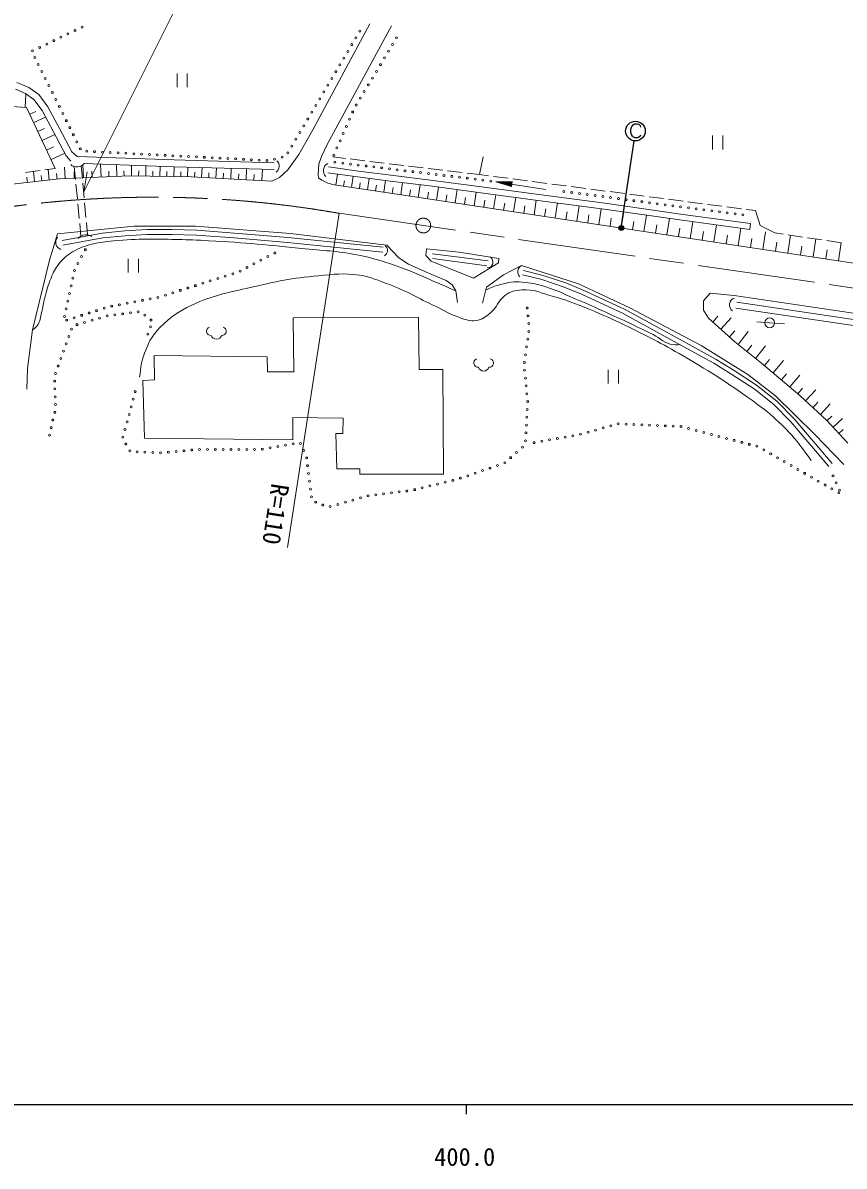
# Model space of a CAD drawing. Units: millimetres, scale not verified. Extents: x 40000 to 680000, y 20000 to 380000.
# Drawn here: x 422788 to 506540, y 198715 to 315233 of the extents above; entities that cross this region are included whole.
import ezdxf
from ezdxf.enums import TextEntityAlignment as Align

# ---------------------------------------------------------------- set-up
doc = ezdxf.new("R2010")
doc.units = ezdxf.units.MM
doc.header["$LTSCALE"] = 1000
doc.header["$PDMODE"] = 32
doc.header["$PDSIZE"] = 500
doc.linetypes.add('CHAIN', pattern=[18.5, 12, -1.5, 3.5, -1.5])
for name, color, linetype, lineweight in [('M-BMK', 2, 'CHAIN', 13), ('M-STR-HTXT', 7, 'Continuous', 13), ('M-STR-STRC', 7, 'Continuous', 25), ('M-TTL-BAND', 7, 'Continuous', 25), ('M-WORK', 1, 'Continuous', 13)]:
    doc.layers.add(name, color=color, linetype=linetype, lineweight=lineweight)
doc.styles.add('ＭＳ ゴシック', font='')
doc.styles.get('ＭＳ ゴシック').set_extended_font_data('MS Gothic')

msp = doc.modelspace()

# ---------------------------------------------------------------- linework, layer by layer
at = {"layer": 'M-BMK'}
msp.add_line((455035, 295825), (537155, 283915), dxfattribs=at)
msp.add_circle((463625, 294579), 750, dxfattribs=at)
msp.add_arc((436107, 187466), 110000, 80.09147, 108.81297, dxfattribs=at)
at = {"layer": 'M-STR-HTXT'}
for p, q in [((429000, 298000), (429358, 300057)), ((455035, 295825), (449766, 261760))]:
    msp.add_line(p, q, dxfattribs=at)
msp.add_lwpolyline([(429000, 298000), (440000, 320000), (467500, 320000)], dxfattribs=at)
at = {"layer": 'M-STR-STRC'}
for p, q in [((484796, 304397), (484848, 304615)), ((484796, 304066), (484796, 304397)), ((484848, 304615), (484902, 304682)), ((484902, 304682), (485016, 304838)), ((485016, 304838), (485171, 304943)), ((485171, 304943), (485450, 304946)), ((485450, 304946), (485612, 304894)), ((485612, 304894), (485722, 304784)), ((485722, 304784), (485781, 304615)), ((483815, 294330), (485114, 303216)), ((484843, 303855), (484796, 304066)), ((484956, 303686), (484843, 303855)), ((485061, 303578), (484956, 303686)), ((485178, 303522), (485061, 303578)), ((485453, 303522), (485178, 303522)), ((485615, 303574), (485453, 303522)), ((485725, 303688), (485615, 303574)), ((485774, 303789), (485725, 303688))]:
    msp.add_line(p, q, dxfattribs=at)
for centre, radius in [((485258, 304206), 1000), ((485258, 304206), 1000), ((483815, 294330), 250), ((483815, 294330), 200), ((483815, 294330), 150), ((483815, 294330), 100), ((483815, 294330), 50), ((483815, 294330), 20)]:
    msp.add_circle(centre, radius, dxfattribs=at)
msp.add_point((483815, 294330), dxfattribs=at)
at = {"layer": 'M-TTL-BAND'}
for p, q in [((40000, 205000), (579000, 205000)), ((468000, 205000), (468000, 204000))]:
    msp.add_line(p, q, dxfattribs=at)
at = {"layer": 'M-WORK'}
for p, q in [((452350, 304315), (458184, 315131)), ((460395, 314943), (453811, 302852)), ((438509, 310077), (438509, 308677)), ((439559, 308677), (439559, 310077)), ((422183, 309162), (423407, 308647)), ((422050, 308459), (423062, 308032)), ((423008, 306623), (423098, 308007)), ((423062, 308032), (423915, 307420)), ((423407, 308647), (424413, 307924)), ((424413, 307924), (425333, 306677)), ((420694, 306772), (423172, 306612)), ((423172, 306612), (426093, 300389)), ((423915, 307420), (424741, 306301)), ((425333, 306677), (426531, 304472)), ((423498, 305917), (424101, 306200)), ((423895, 305073), (425100, 305639)), ((424741, 306301), (425913, 304143)), ((424325, 304157), (424979, 304464)), ((425913, 304143), (427192, 301692)), ((426531, 304472), (427775, 302087)), ((450938, 301810), (452350, 304315)), ((424754, 303241), (426063, 303855)), ((493131, 303738), (493131, 302338)), ((494181, 302338), (494181, 303738)), ((425211, 302268), (425906, 302594)), ((425668, 301295), (427058, 301947)), ((427775, 302087), (428342, 301630)), ((449801, 300239), (450938, 301810)), ((453811, 302852), (453242, 301627)), ((427192, 301692), (427671, 301132)), ((428342, 301630), (438228, 301277)), ((428749, 300660), (428865, 299385)), ((428971, 299439), (428911, 300774)), ((429042, 300914), (438205, 300577)), ((430759, 299519), (430702, 300796)), ((432380, 299591), (432328, 300749)), ((433862, 299644), (433882, 300703)), ((435324, 299616), (435344, 300661)), ((436765, 299589), (436785, 300619)), ((438228, 301277), (448424, 300979)), ((452958, 300828), (452893, 299786)), ((453242, 301627), (452958, 300828)), ((454406, 301571), (455674, 301419)), ((456170, 301359), (457660, 301180)), ((458156, 301120), (459645, 300941)), ((460142, 300881), (461631, 300702)), ((462127, 300642), (463617, 300463)), ((469352, 299773), (469738, 301569)), ((424550, 300178), (423064, 299975)), ((423256, 298977), (423200, 299492)), ((423977, 299056), (423865, 300085)), ((424727, 299137), (424669, 299672)), ((426093, 300389), (425045, 300246)), ((425476, 299218), (425360, 300289)), ((426288, 299306), (426225, 299885)), ((426495, 299328), (433648, 299648)), ((427102, 299356), (427050, 300520)), ((428036, 299397), (428007, 300065)), ((428155, 299280), (428030, 300586)), ((429865, 299479), (429837, 300118)), ((431570, 299555), (431544, 300134)), ((433121, 299625), (433097, 300154)), ((433648, 299648), (440002, 299528)), ((434593, 299630), (434603, 300152)), ((436045, 299603), (436054, 300118)), ((437476, 299576), (437485, 300083)), ((438186, 299562), (438205, 300577)), ((438205, 300577), (448404, 300279)), ((438886, 299549), (438896, 300049)), ((439586, 299536), (439605, 300536)), ((440002, 299528), (444935, 299280)), ((440298, 299513), (440324, 300021)), ((441010, 299477), (441061, 300494)), ((441743, 299440), (441770, 299964)), ((442476, 299403), (442529, 300451)), ((443232, 299365), (443259, 299905)), ((443988, 299327), (444042, 300407)), ((444769, 299288), (444797, 299846)), ((445549, 299246), (445611, 300361)), ((446359, 299201), (446391, 299780)), ((447169, 299157), (447232, 300314)), ((448167, 299102), (448967, 299475)), ((448967, 299475), (449801, 300239)), ((452893, 299786), (452952, 299454)), ((452952, 299454), (453260, 299194)), ((453883, 299964), (456920, 299538)), ((453966, 300558), (457000, 300132)), ((454700, 298698), (454867, 299826)), ((456295, 298463), (456463, 299602)), ((456920, 299538), (460508, 299076)), ((457000, 300132), (460583, 299671)), ((460583, 299671), (464349, 299209)), ((464113, 300403), (465602, 300224)), ((466099, 300164), (467588, 299985)), ((468084, 299925), (469352, 299773)), ((469352, 299773), (470280, 299652)), ((470776, 299587), (472263, 299392)), ((421700, 298809), (426495, 299328)), ((428345, 297289), (428202, 298782)), ((428910, 298887), (429045, 297393)), ((444935, 299280), (448167, 299102)), ((453260, 299194), (453899, 298910)), ((453899, 298910), (454551, 298720)), ((454551, 298720), (461384, 297712)), ((455497, 298581), (455581, 299150)), ((457109, 298343), (457195, 298925)), ((457924, 298223), (458095, 299386)), ((458760, 298099), (458848, 298697)), ((459596, 297976), (459772, 299170)), ((460459, 297849), (460549, 298465)), ((460508, 299076), (464273, 298614)), ((461321, 297722), (461503, 298954)), ((463115, 297451), (463308, 298732)), ((464273, 298614), (469992, 297850)), ((464349, 299209), (470071, 298445)), ((464966, 297172), (465166, 298495)), ((470071, 298445), (475399, 297735)), ((472690, 299052), (471031, 299047)), ((471031, 299047), (472611, 298543)), ((476133, 298261), (471031, 299047)), ((472643, 298748), (471338, 298949)), ((472658, 298847), (471353, 299048)), ((472635, 298698), (471645, 298851)), ((472666, 298896), (471676, 299049)), ((472628, 298649), (471952, 298753)), ((472673, 298945), (471998, 299050)), ((472620, 298600), (472259, 298655)), ((472681, 298995), (472320, 299051)), ((472612, 298550), (472566, 298557)), ((472611, 298543), (472690, 299052)), ((472689, 299044), (472642, 299052)), ((472759, 299328), (474246, 299133)), ((474742, 299068), (476229, 298874)), ((476725, 298809), (478212, 298615)), ((478708, 298550), (480196, 298356)), ((480691, 298291), (482179, 298097)), ((461384, 297712), (491068, 293237)), ((462218, 297587), (462314, 298227)), ((464041, 297312), (464140, 297973)), ((465915, 297029), (466017, 297707)), ((466863, 296886), (467067, 298241)), ((467834, 296740), (467939, 297433)), ((468806, 296593), (469015, 297981)), ((469801, 296443), (469908, 297154)), ((469992, 297850), (475320, 297140)), ((470796, 296293), (471010, 297715)), ((472834, 295986), (473054, 297442)), ((474923, 295671), (475148, 297163)), ((475320, 297140), (482051, 296252)), ((475399, 297735), (482133, 296846)), ((482675, 298032), (484162, 297837)), ((484658, 297773), (486145, 297578)), ((486641, 297513), (488128, 297319)), ((488624, 297254), (490111, 297060)), ((428535, 295298), (428393, 296792)), ((429090, 296895), (429226, 295401)), ((471815, 296140), (471925, 296868)), ((473879, 295828), (473991, 296574)), ((475995, 295509), (476110, 296275)), ((477067, 295348), (477298, 296879)), ((478167, 295182), (478286, 295968)), ((479268, 295016), (479505, 296588)), ((481527, 294675), (481770, 296289)), ((482051, 296252), (490008, 295115)), ((482133, 296846), (490091, 295709)), ((483815, 294330), (484062, 295965)), ((490607, 296995), (492094, 296801)), ((492590, 296736), (494078, 296542)), ((494573, 296477), (496061, 296282)), ((496557, 296218), (497485, 296096)), ((497485, 296096), (497964, 294578)), ((428707, 293495), (428583, 294801)), ((429271, 294903), (429386, 293629)), ((480397, 294845), (480519, 295652)), ((482671, 294503), (482794, 295320)), ((484972, 294156), (485097, 294982)), ((486129, 293981), (486378, 295634)), ((488468, 293629), (488720, 295299)), ((490008, 295115), (496917, 294174)), ((490091, 295709), (496998, 294768)), ((490842, 293271), (491098, 294967)), ((425490, 291061), (426316, 293725)), ((426316, 293725), (434148, 294525)), ((426787, 293060), (430872, 293806)), ((430872, 293806), (433199, 294037)), ((433199, 294037), (435454, 294161)), ((433237, 293538), (435470, 293662)), ((434148, 294525), (440409, 294525)), ((435454, 294161), (438030, 294179)), ((435470, 293662), (438024, 293679)), ((438024, 293679), (440489, 293609)), ((438030, 294179), (440516, 294108)), ((440409, 294525), (450079, 293779)), ((440516, 294108), (444370, 293806)), ((444370, 293806), (449805, 293362)), ((450079, 293779), (459910, 292580)), ((487298, 293805), (487424, 294640)), ((489655, 293450), (489783, 294298)), ((492054, 293088), (492185, 293953)), ((493266, 292905), (493527, 294636)), ((495740, 292531), (496006, 294298)), ((496998, 294768), (496917, 294174)), ((497964, 294578), (499483, 293819)), ((498259, 292150), (498531, 293950)), ((499483, 293819), (500319, 293696)), ((426877, 292568), (430942, 293311)), ((430942, 293311), (433237, 293538)), ((440489, 293609), (444330, 293308)), ((444330, 293308), (449759, 292864)), ((449759, 292864), (459493, 291870)), ((449805, 293362), (459543, 292368)), ((459910, 292580), (461135, 291301)), ((491068, 293237), (524080, 288250)), ((494503, 292718), (494636, 293601)), ((497000, 292341), (497135, 293241)), ((499533, 291958), (499671, 292868)), ((500807, 291766), (501082, 293585)), ((500814, 293624), (502298, 293407)), ((502089, 291572), (502228, 292488)), ((502793, 293335), (504277, 293118)), ((503372, 291378), (503648, 293210)), ((504772, 293046), (506256, 292829)), ((505954, 290988), (506233, 292833)), ((461135, 291301), (462112, 290644)), ((463896, 291511), (463955, 292198)), ((464440, 290931), (463896, 291511)), ((463955, 292198), (467294, 291854)), ((464553, 291689), (470236, 290978)), ((467294, 291854), (471343, 291203)), ((504663, 291183), (504802, 292106)), ((423785, 283948), (425490, 291061)), ((433519, 291196), (433519, 289796)), ((434569, 289796), (434569, 291196)), ((462112, 290644), (464084, 289756)), ((468750, 289226), (464440, 290931)), ((464553, 291227), (470112, 290481)), ((471296, 290789), (468750, 289226)), ((471343, 291203), (471296, 290789)), ((471793, 289543), (473640, 290514)), ((473640, 290514), (479436, 288628)), ((464084, 289756), (465948, 288992)), ((465948, 288992), (466552, 288531)), ((470053, 288288), (471793, 289543)), ((473729, 289546), (475604, 289101)), ((473833, 289984), (475727, 289534)), ((475604, 289101), (477986, 288307)), ((475727, 289534), (478142, 288729)), ((466552, 288531), (466943, 287909)), ((466943, 287909), (467103, 286737)), ((469665, 286651), (470053, 288288)), ((477986, 288307), (479751, 287582)), ((478142, 288729), (479930, 287995)), ((479436, 288628), (484684, 286204)), ((479930, 287995), (484145, 286053)), ((479751, 287582), (483943, 285650)), ((492195, 285946), (492213, 286888)), ((492213, 286888), (492870, 287669)), ((492870, 287669), (495338, 287456)), ((495338, 287456), (512338, 284903)), ((495589, 286760), (552112, 278356)), ((483943, 285650), (490204, 282231)), ((484145, 286053), (490421, 282625)), ((484684, 286204), (491957, 282341)), ((492710, 285129), (492195, 285946)), ((495501, 286167), (552024, 277763)), ((463151, 285252), (450364, 285181)), ((450364, 285181), (450417, 279657)), ((463214, 279894), (463151, 285252)), ((495392, 282732), (492710, 285129)), ((493147, 284739), (493675, 285329)), ((493974, 283999), (495030, 285181)), ((497649, 284756), (498940, 284661)), ((498940, 284661), (500467, 284555)), ((423252, 280005), (423785, 283948)), ((494841, 283224), (495395, 283843)), ((495724, 282467), (496761, 283765)), ((490204, 282231), (493252, 280540)), ((490421, 282625), (493479, 280929)), ((491957, 282341), (496726, 279384)), ((498127, 280547), (495392, 282732)), ((496618, 281752), (497128, 282391)), ((497512, 281038), (498532, 282316)), ((447718, 281203), (436173, 281327)), ((436173, 281327), (436209, 278840)), ((447735, 279657), (447718, 281203)), ((493479, 280929), (495338, 279792)), ((498408, 280309), (498941, 280939)), ((499290, 279564), (500356, 280824)), ((423199, 277901), (423252, 280005)), ((450417, 279657), (447735, 279657)), ((465605, 279894), (463214, 279894)), ((465669, 269250), (465605, 279894)), ((482476, 279867), (482476, 278467)), ((483526, 278467), (483526, 279867)), ((493252, 280540), (495097, 279412)), ((495338, 279792), (497611, 278300)), ((502034, 277244), (498127, 280547)), ((436209, 278840), (435035, 278774)), ((435035, 278774), (435189, 272910)), ((495097, 279412), (497348, 277934)), ((496726, 279384), (499550, 277226)), ((500143, 278843), (500658, 279452)), ((500995, 278122), (502025, 279340)), ((497348, 277934), (499371, 276354)), ((497611, 278300), (499671, 276690)), ((501811, 277432), (502304, 278015)), ((502605, 276717), (503640, 277839)), ((499371, 276354), (501103, 274587)), ((499550, 277226), (503546, 273283)), ((499671, 276690), (501435, 274890)), ((504769, 274722), (502034, 277244)), ((503366, 276016), (503867, 276559)), ((504126, 275315), (505128, 276401)), ((450306, 272749), (450324, 275004)), ((450324, 275004), (455457, 274933)), ((504796, 274693), (505276, 275136)), ((455457, 274933), (455421, 273388)), ((501103, 274587), (504976, 270017)), ((501435, 274890), (505319, 270308)), ((506918, 272395), (504769, 274722)), ((505417, 274021), (506376, 274907)), ((435189, 272910), (450306, 272749)), ((455421, 273388), (454711, 273370)), ((454711, 273370), (454800, 269783)), ((503546, 273283), (506503, 270219)), ((505996, 273393), (506445, 273807)), ((454800, 269783), (457162, 269783)), ((457162, 269783), (457162, 269232)), ((457162, 269232), (465669, 269250))]:
    msp.add_line(p, q, dxfattribs=at)
for centre, radius in [((428826, 314808), 100), ((425943, 313420), 100), ((426663, 313767), 100), ((427384, 314114), 100), ((428105, 314461), 100), ((456732, 313702), 100), ((457138, 314391), 100), ((460903, 313717), 100), ((423780, 312379), 100), ((424501, 312726), 100), ((425222, 313073), 100), ((455919, 312324), 100), ((456325, 313013), 100), ((460079, 312345), 100), ((460491, 313031), 100), ((424005, 311709), 100), ((455512, 311635), 100), ((459667, 311659), 100), ((424362, 310993), 100), ((424720, 310277), 100), ((454699, 310257), 100), ((455106, 310946), 100), ((458842, 310288), 100), ((459255, 310974), 100), ((425077, 309562), 100), ((425435, 308846), 100), ((453886, 308879), 100), ((454293, 309568), 100), ((458018, 308917), 100), ((458430, 309602), 100), ((425792, 308130), 100), ((453480, 308190), 100), ((457194, 307545), 100), ((457606, 308231), 100), ((426149, 307414), 100), ((426507, 306699), 100), ((452667, 306812), 100), ((453073, 307501), 100), ((456782, 306860), 100), ((426864, 305983), 100), ((427222, 305267), 100), ((451854, 305434), 100), ((452260, 306123), 100), ((456100, 305415), 100), ((456422, 306147), 100), ((427579, 304552), 100), ((451041, 304056), 100), ((451447, 304745), 100), ((455777, 304683), 100), ((427936, 303836), 100), ((428294, 303120), 100), ((450634, 303367), 100), ((455132, 303218), 100), ((455455, 303950), 100), ((428651, 302404), 100), ((429308, 302145), 100), ((430106, 302104), 100), ((430905, 302063), 100), ((431704, 302022), 100), ((432503, 301981), 100), ((433302, 301940), 100), ((434101, 301899), 100), ((434900, 301858), 100), ((435699, 301817), 100), ((436498, 301775), 100), ((437297, 301734), 100), ((438096, 301693), 100), ((449821, 301989), 100), ((450228, 302678), 100), ((454487, 301754), 100), ((454810, 302486), 100), ((438895, 301652), 100), ((439694, 301611), 100), ((440493, 301570), 100), ((441292, 301529), 100), ((442091, 301488), 100), ((442890, 301447), 100), ((443688, 301406), 100), ((444487, 301364), 100), ((445286, 301323), 100), ((446085, 301282), 100), ((446884, 301241), 100), ((447683, 301200), 100), ((448464, 301330), 100), ((449238, 301534), 100), ((454612, 301028), 100), ((455406, 300932), 100), ((456201, 300836), 100), ((456995, 300740), 100), ((457789, 300644), 100), ((458583, 300549), 100), ((459378, 300453), 100), ((460172, 300357), 100), ((460966, 300261), 100), ((461760, 300165), 100), ((462555, 300069), 100), ((463349, 299974), 100), ((464143, 299878), 100), ((464937, 299782), 100), ((465732, 299686), 100), ((466526, 299590), 100), ((467320, 299495), 100), ((468114, 299399), 100), ((468908, 299303), 100), ((469703, 299207), 100), ((470497, 299111), 100), ((477963, 298042), 100), ((478756, 297939), 100), ((479549, 297835), 100), ((480342, 297732), 100), ((481136, 297628), 100), ((481929, 297525), 100), ((482722, 297421), 100), ((483516, 297318), 100), ((484309, 297215), 100), ((485102, 297111), 100), ((485895, 297008), 100), ((486689, 296904), 100), ((487482, 296801), 100), ((488275, 296698), 100), ((489069, 296594), 100), ((489862, 296491), 100), ((490655, 296387), 100), ((491448, 296284), 100), ((492242, 296180), 100), ((493035, 296077), 100), ((493828, 295974), 100), ((494622, 295870), 100), ((495415, 295767), 100), ((496208, 295663), 100), ((428780, 291412), 100), ((429161, 292116), 100), ((447774, 291411), 100), ((448484, 291781), 100), ((428399, 290709), 100), ((445645, 290303), 100), ((446355, 290673), 100), ((447065, 291042), 100), ((427885, 289210), 100), ((428055, 289992), 100), ((441902, 288929), 100), ((442665, 289169), 100), ((443429, 289408), 100), ((444192, 289647), 100), ((444936, 289934), 100), ((427715, 288428), 100), ((438085, 287732), 100), ((438849, 287971), 100), ((439612, 288211), 100), ((440375, 288450), 100), ((441139, 288690), 100), ((427376, 286864), 100), ((427546, 287646), 100), ((433415, 286656), 100), ((434201, 286805), 100), ((434987, 286953), 100), ((435773, 287101), 100), ((436559, 287253), 100), ((437322, 287492), 100), ((427206, 286083), 100), ((428784, 285424), 100), ((429547, 285664), 100), ((430310, 285903), 100), ((431074, 286142), 100), ((431843, 286360), 100), ((432174, 285483), 100), ((432629, 286508), 100), ((432967, 285587), 100), ((433760, 285691), 100), ((434553, 285795), 100), ((435222, 285437), 100), ((474222, 286173), 100), ((474300, 285377), 100), ((427037, 285301), 100), ((427257, 284946), 100), ((428020, 285185), 100), ((428309, 284477), 100), ((429078, 284699), 100), ((429846, 284921), 100), ((430615, 285143), 100), ((431383, 285365), 100), ((435802, 284258), 100), ((435855, 284948), 100), ((474378, 284581), 100), ((498940, 284661), 500), ((427487, 283268), 100), ((427760, 284020), 100), ((435534, 283504), 100), ((474387, 283786), 100), ((427214, 282516), 100), ((474156, 282203), 100), ((474271, 282995), 100), ((426669, 281012), 100), ((426942, 281764), 100), ((474040, 281412), 100), ((426396, 280260), 100), ((473924, 280620), 100), ((473955, 279825), 100), ((426031, 278727), 100), ((426123, 279508), 100), ((474034, 279029), 100), ((426057, 277927), 100), ((434255, 277646), 100), ((474113, 278233), 100), ((474192, 277437), 100), ((426083, 277128), 100), ((426109, 276328), 100), ((433834, 276103), 100), ((434044, 276874), 100), ((474267, 276641), 100), ((426037, 275538), 100), ((433623, 275331), 100), ((474181, 275043), 100), ((474224, 275842), 100), ((425680, 273979), 100), ((425859, 274758), 100), ((433202, 273787), 100), ((433413, 274559), 100), ((474137, 274244), 100), ((481195, 273736), 100), ((481965, 273953), 100), ((482735, 274169), 100), ((483507, 274367), 100), ((484307, 274332), 100), ((485106, 274297), 100), ((485905, 274263), 100), ((486704, 274228), 100), ((487504, 274194), 100), ((488303, 274159), 100), ((489102, 274125), 100), ((489901, 274090), 100), ((490676, 273893), 100), ((425501, 273199), 100), ((432992, 273015), 100), ((474051, 272646), 100), ((474094, 273445), 100), ((475719, 272589), 100), ((476506, 272731), 100), ((477294, 272873), 100), ((478081, 273014), 100), ((478868, 273156), 100), ((479655, 273303), 100), ((480425, 273519), 100), ((491450, 273691), 100), ((492225, 273490), 100), ((492999, 273288), 100), ((493773, 273087), 100), ((494547, 272885), 100), ((495321, 272684), 100), ((433276, 272312), 100), ((433688, 271626), 100), ((434431, 271503), 100), ((435230, 271476), 100), ((436030, 271449), 100), ((436829, 271423), 100), ((437626, 271481), 100), ((438423, 271554), 100), ((439220, 271627), 100), ((440016, 271700), 100), ((440815, 271738), 100), ((441615, 271738), 100), ((442415, 271738), 100), ((443215, 271738), 100), ((444015, 271738), 100), ((444815, 271738), 100), ((445615, 271738), 100), ((446415, 271738), 100), ((447209, 271799), 100), ((447998, 271935), 100), ((448786, 272070), 100), ((449575, 272206), 100), ((450363, 272342), 100), ((451089, 272354), 100), ((451441, 271636), 100), ((473133, 271450), 100), ((473731, 271981), 100), ((474932, 272447), 100), ((496096, 272483), 100), ((496870, 272281), 100), ((497644, 272080), 100), ((498350, 271709), 100), ((451729, 270899), 100), ((471935, 270389), 100), ((472534, 270920), 100), ((499044, 271312), 100), ((499738, 270914), 100), ((500432, 270517), 100), ((451826, 270104), 100), ((451924, 269310), 100), ((468156, 269081), 100), ((468912, 269342), 100), ((469669, 269602), 100), ((470425, 269863), 100), ((471182, 270124), 100), ((501126, 270119), 100), ((501821, 269721), 100), ((502515, 269324), 100), ((505405, 269070), 100), ((452021, 268516), 100), ((464297, 268039), 100), ((465074, 268230), 100), ((465851, 268421), 100), ((466628, 268612), 100), ((467400, 268820), 100), ((503209, 268926), 100), ((503903, 268529), 100), ((504597, 268131), 100), ((505736, 268341), 100), ((452119, 267722), 100), ((452216, 266928), 100), ((457216, 266816), 100), ((457987, 267029), 100), ((458781, 267128), 100), ((459575, 267226), 100), ((460369, 267325), 100), ((461163, 267424), 100), ((461956, 267522), 100), ((462744, 267657), 100), ((463521, 267848), 100), ((505291, 267733), 100), ((505986, 267336), 100), ((506066, 267612), 100), ((452647, 266391), 100), ((453390, 266096), 100), ((454140, 265934), 100), ((454909, 266155), 100), ((455678, 266375), 100), ((456447, 266596), 100)]:
    msp.add_circle(centre, radius, dxfattribs=at)
for centre, radius, start, end in [((428302, 301471), 926, 227.5064, 323.0616), ((448184, 300629), 753, 303.9987, 47.99295), ((454292, 300163), 851, 118.44701, 223.37243), ((429228, 292638), 1003, 53.76502, 141.85296), ((426917, 292876), 776, 138.3081, 249.50745), ((459399, 292028), 581, 295.78467, 54.2366), ((470138, 290854), 592, 270.89365, 55.77871), ((473983, 289872), 727, 118.11331, 225.08104), ((495581, 286487), 736, 108.58605, 233.6847), ((441946, 283808), 429, 108.61837, 276.79955), ((442530, 283542), 557, 196.71995, 343.28005), ((443117, 283801), 423, 262.70793, 77.42011), ((469190, 280571), 429, 108.61837, 276.79955), ((470361, 280564), 423, 262.70793, 77.42011), ((469774, 280305), 557, 196.71995, 343.28005)]:
    msp.add_arc(centre, radius, start, end, dxfattribs=at)
for points, knots in [([(423785, 283948), (424022, 284108), (424113, 284205), (424279, 284410), (424618, 284829), (424548, 285206), (424694, 285724), (424855, 286295), (424872, 286632), (425025, 287204), (425240, 288006), (425346, 288463), (425665, 289229), (425917, 289835), (426069, 290187), (426482, 290697), (426927, 291248), (427247, 291518), (427855, 291881), (428573, 292311), (429033, 292471), (429844, 292675), (430684, 292886), (431172, 292938), (432035, 293018), (433427, 293147), (434212, 293182), (435611, 293184), (438013, 293187), (439360, 293159), (441759, 293030), (445603, 292822), (447751, 292607), (451580, 292213), (453791, 291985), (455053, 291976), (457228, 291520), (458584, 291236), (459322, 290975), (460638, 290543), (462297, 289999), (463172, 289544), (464776, 288856), (465625, 288492), (465899, 288375), (466943, 287909)], [0, 0, 0, 0, 1, 1, 1, 2, 2, 2, 3, 3, 3, 4, 4, 4, 5, 5, 5, 6, 6, 6, 7, 7, 7, 8, 8, 8, 9, 9, 9, 10, 10, 10, 11, 11, 11, 12, 12, 12, 13, 13, 13, 14, 14, 14, 15, 15, 15, 15]), ([(434700, 279123), (434794, 280213), (434879, 280653), (435206, 281574), (435671, 282885), (436118, 283626), (437151, 284558), (438286, 285583), (439051, 286051), (440454, 286662), (442510, 287558), (443784, 287754), (445969, 288261), (448653, 288884), (450177, 289211), (452922, 289460), (454549, 289607), (455488, 289752), (457105, 289513), (458345, 289330), (458992, 288990), (460168, 288554), (462067, 287850), (463022, 287199), (464857, 286343), (465823, 285892), (466325, 285539), (467335, 285197), (467965, 284984), (468354, 284808), (469013, 284904), (469639, 284995), (469965, 285245), (470452, 285650), (471150, 286232), (471232, 286869), (471943, 287435), (472502, 287879), (472963, 287963), (473675, 288021), (474946, 288124), (475637, 287675), (476872, 287355), (478098, 287037), (478758, 286758), (479936, 286289), (481594, 285629), (482516, 285237), (484118, 284451), (486504, 283281), (487841, 282615), (490139, 281281), (493189, 279510), (494853, 278428), (497705, 276352), (498744, 275597), (499286, 275114), (500209, 274221), (501521, 272952), (501907, 272362), (503193, 270625)], [0, 0, 0, 0, 1, 1, 1, 2, 2, 2, 3, 3, 3, 4, 4, 4, 5, 5, 5, 6, 6, 6, 7, 7, 7, 8, 8, 8, 9, 9, 9, 10, 10, 10, 11, 11, 11, 12, 12, 12, 13, 13, 13, 14, 14, 14, 15, 15, 15, 16, 16, 16, 17, 17, 17, 18, 18, 18, 19, 19, 19, 20, 20, 20, 20]), ([(469979, 287978), (470638, 288302), (470884, 288402), (471498, 288572), (472331, 288805), (472837, 288875), (473700, 288809), (474616, 288739), (475131, 288631), (476009, 288359), (477415, 287924), (478148, 287522), (479502, 286944), (481418, 286127), (482479, 285639), (484368, 284760), (485423, 284269), (486003, 283972), (487050, 283463), (487862, 283069), (488229, 282537), (489128, 282451), (489396, 282425), (489524, 282405), (489818, 282441)], [0, 0, 0, 0, 1, 1, 1, 2, 2, 2, 3, 3, 3, 4, 4, 4, 5, 5, 5, 6, 6, 6, 7, 7, 7, 8, 8, 8, 8])]:
    msp.add_open_spline(points, degree=3, knots=knots, dxfattribs=at)

# ---------------------------------------------------------------- texts
at = {"layer": 'M-STR-HTXT', "style": 'ＭＳ ゴシック'}
msp.add_text('R=110', height=1833, rotation=261.207, dxfattribs=at).set_placement((448583, 265155), align=Align.MIDDLE_CENTER)
at = {"layer": 'M-TTL-BAND', "style": 'ＭＳ ゴシック'}
msp.add_text('400.0', height=1833, dxfattribs=at).set_placement((467844, 198195), align=Align.BOTTOM_CENTER)

doc.saveas('drawing.dxf')
